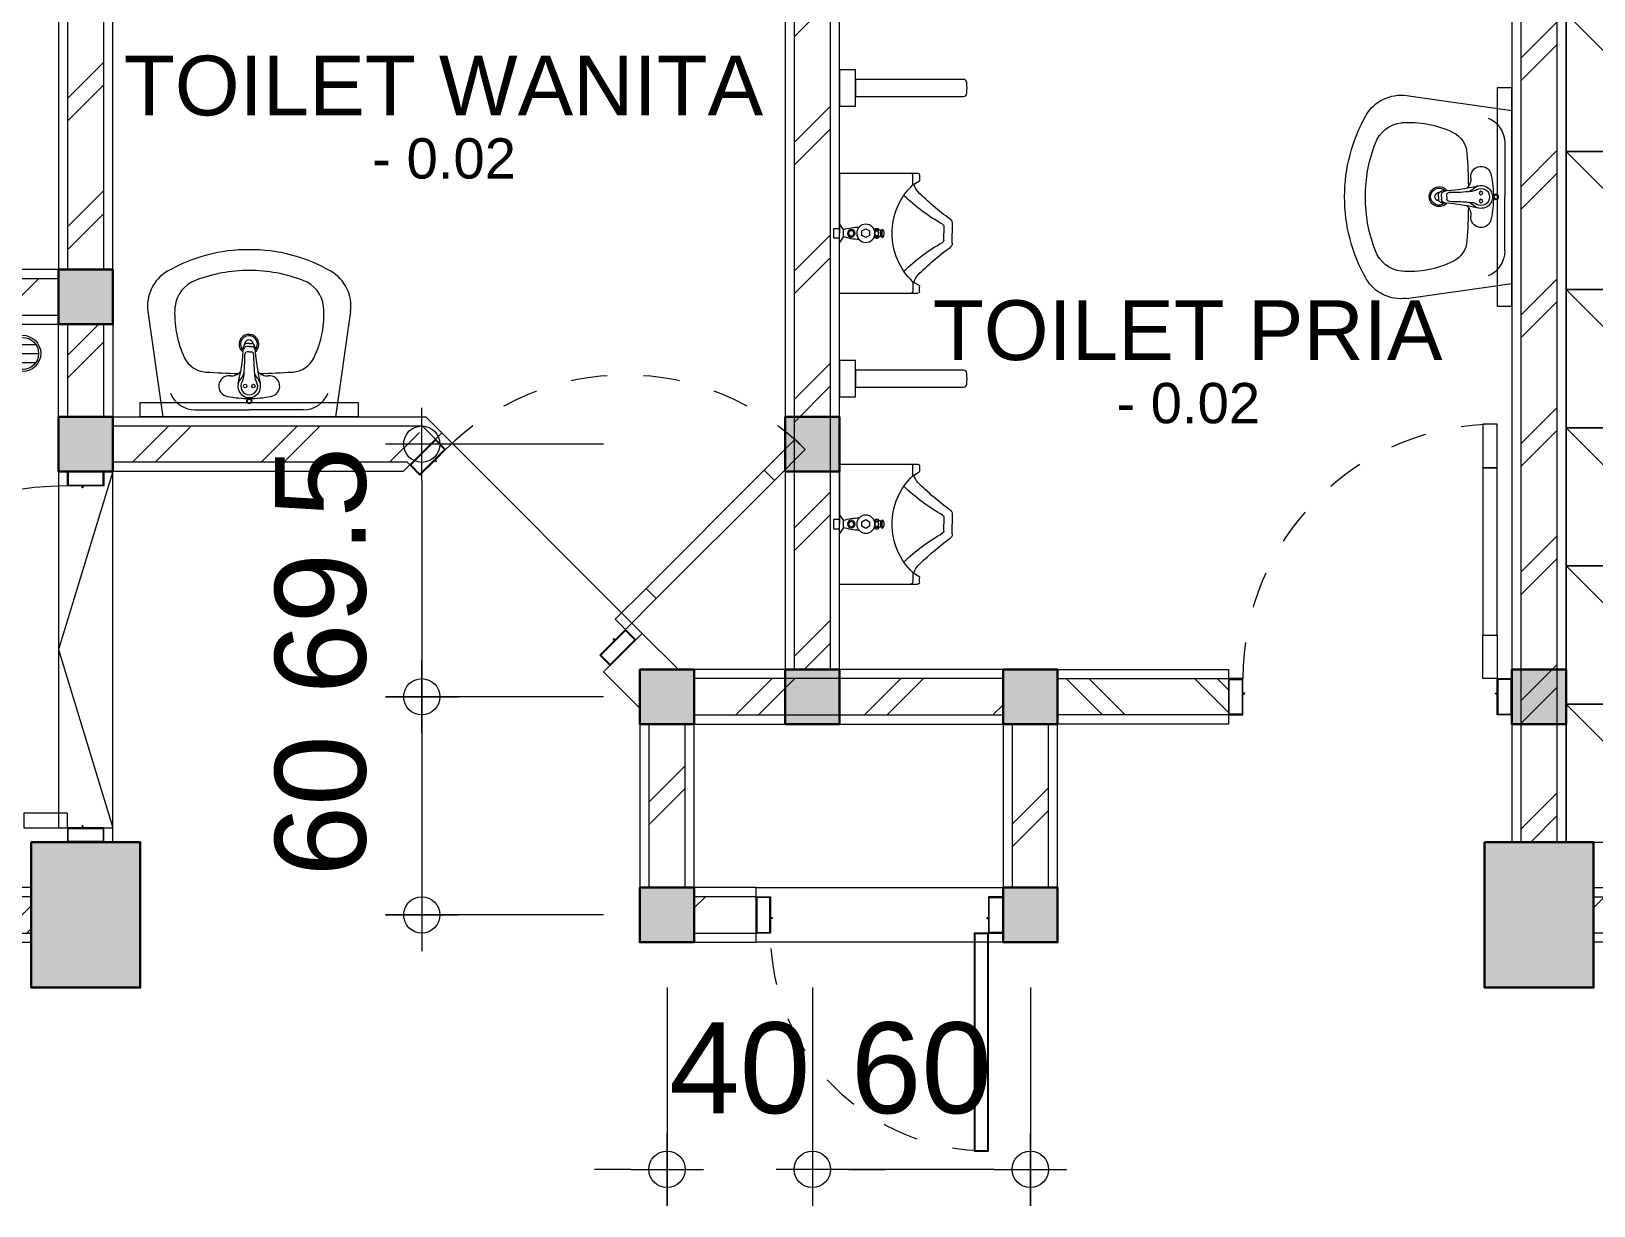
# Model space of a CAD drawing. Header units: millimetres. Extents: x -11 to 1625, y -267 to 180.
# Drawn here: x 1351.789 to 1356.09, y 135.607 to 138.838 of the extents above; entities that cross this region are included whole.
import ezdxf
from ezdxf.enums import TextEntityAlignment as Align

# ---------------------------------------------------------------- set-up
doc = ezdxf.new("R2010")
doc.units = ezdxf.units.MM
doc.linetypes.add('HIDDEN', pattern=[0.375, 0.25, -0.125])
for name, color, linetype, lineweight in [('ars', 11, 'Continuous', 5), ('dinding', 5, 'Continuous', 15), ('FURNITURE', 163, 'Continuous', 5), ('KOLOM', 1, 'Continuous', 30), ('kus', 63, 'Continuous', 15), ('KUSEN', 30, 'Continuous', 15), ('lan', 7, 'Continuous', 15), ('not', 7, 'Continuous', 20), ('SANITAIR', 4, 'Continuous', 5), ('sol kol', 8, 'Continuous', 0), ('u', 6, 'Continuous', 20)]:
    doc.layers.add(name, color=color, linetype=linetype, lineweight=lineweight)
doc.styles.get("Standard").update_dxf_attribs({"font": 'ARIALUNI.TTF'})
doc.dimstyles.new('SK100', dxfattribs={"dimtxt": 0.25, "dimasz": 0.1, "dimexe": 0.1, "dimexo": 0, "dimgap": 0.15, "dimtad": 1, "dimdec": 0, "dimlfac": 100, "dimzin": 12, "dimdsep": 46, "dimtxsty": 'Standard', "dimblk": 'BULAT', "dimcen": 0.1, "dimclrd": 256, "dimclre": 256, "dimclrt": 256, "dimadec": 0, "dimazin": 3, "dimtfac": 1, "dimtdec": 0, "dimtofl": 0, "dimtmove": 0, "dimatfit": 3, "dimldrblk": 'BULAT', "dimfxl": 0, "dimtolj": 1, "dimtzin": 0, "dimlwd": -1, "dimlwe": -1, "dimarcsym": 0})
pattern_1 = [(45, (1349.4393, 126.65682), (-0.1767767, 0.1767767), []), (45, (1349.5018, 126.65682), (-0.1767767, 0.1767767), [])]

# ---------------------------------------------------------------- blocks, each defined once
blk = doc.blocks.new('BULAT')
for p, q in [((0, -1), (0, 1)), ((-1, 0), (1, 0))]:
    blk.add_line(p, q)
blk.add_circle((0, 0), 0.5)
blk = doc.blocks.new('*D1445')
at = {"layer": 'Defpoints', "color": 0, "ltscale": 0.15}
for p in [(1353.9393, 136.2068), (1354.5393, 136.2068), (1353.9393, 135.7068)]:
    blk.add_point(p, dxfattribs=at)
at = {"layer": 'u', "ltscale": 0.15}
for p, q in [((1353.9393, 136.2068), (1353.9393, 135.6068)), ((1354.5393, 136.2068), (1354.5393, 135.6068)), ((1354.4393, 135.7068), (1354.0393, 135.7068))]:
    blk.add_line(p, q, dxfattribs=at)
at = {"layer": 'u', "ltscale": 0.15, "xscale": 0.1, "yscale": 0.1, "zscale": 0.1, "rotation": 180}
blk.add_blockref('BULAT', (1353.9393, 135.7068), dxfattribs=at)
at = {"layer": 'u', "ltscale": 0.15, "xscale": 0.1, "yscale": 0.1, "zscale": 0.1}
blk.add_blockref('BULAT', (1354.5393, 135.7068), dxfattribs=at)
at = {"layer": 'u', "ltscale": 0.15, "insert": (1354.2393, 135.9845), "char_height": 0.25, "attachment_point": 5}
blk.add_mtext('\\A1;60', dxfattribs=at)
blk = doc.blocks.new('*D1446')
at = {"layer": 'Defpoints', "color": 0, "ltscale": 0.15}
for p in [(1353.5393, 136.2068), (1353.9393, 136.2068), (1353.5393, 135.7068)]:
    blk.add_point(p, dxfattribs=at)
at = {"layer": 'u', "ltscale": 0.15}
for p, q in [((1353.5393, 136.2068), (1353.5393, 135.6068)), ((1353.9393, 136.2068), (1353.9393, 135.6068)), ((1353.4393, 135.7068), (1353.3393, 135.7068)), ((1354.0393, 135.7068), (1354.1393, 135.7068))]:
    blk.add_line(p, q, dxfattribs=at)
at = {"layer": 'u', "ltscale": 0.15, "xscale": 0.1, "yscale": 0.1, "zscale": 0.1}
blk.add_blockref('BULAT', (1353.5393, 135.7068), dxfattribs=at)
at = {"layer": 'u', "ltscale": 0.15, "xscale": 0.1, "yscale": 0.1, "zscale": 0.1, "rotation": 180}
blk.add_blockref('BULAT', (1353.9393, 135.7068), dxfattribs=at)
at = {"layer": 'u', "ltscale": 0.15, "insert": (1353.7393, 135.9845), "char_height": 0.25, "attachment_point": 5}
blk.add_mtext('\\A1;40', dxfattribs=at)
blk = doc.blocks.new('KP')
at = {"layer": 'KOLOM'}
blk.add_lwpolyline([(0.075, -0.075), (-0.075, -0.075), (-0.075, 0.075), (0.075, 0.075), (0.075, -0.075)], dxfattribs=at)
blk = doc.blocks.new('washtafel L237 a')
for p, q in [((-0.2789, -0.2895), (-0.2378, 0)), ((-0.2378, 0), (0, 0)), ((0.2378, 0), (0, 0)), ((0.2789, -0.2895), (0.2378, 0)), ((-0.1485, -0.0191), (0, -0.0191)), ((0.1485, -0.0191), (0, -0.0191)), ((0, -0.1934), (-0.0071, -0.1934)), ((0, -0.2017), (-0.0067, -0.2017)), ((0, -0.1788), (-0.0059, -0.1788)), ((0, -0.1788), (0.0059, -0.1788)), ((0, -0.1934), (0.0071, -0.1934)), ((0, -0.2017), (0.0067, -0.2017))]:
    blk.add_line(p, q)
for centre, radius in [((0, -0.0432), 0.00695), ((0, -0.0432), 0.00529), ((-0.0111, -0.0848), 0.00488), ((0.0111, -0.0848), 0.00488)]:
    blk.add_circle(centre, radius)
for centre, radius, start, end in [((-0.1484, -0.0933), 0.0742, 90.0661, 157.5039), ((0.1484, -0.0933), 0.0742, 22.4961, 89.9339), ((-0.0554, -0.0846), 0.0285, 98.132, 275.8135), ((-0.0017, -0.3364), 0.2858, 89.6669, 101.6651), ((-0.0002, -0.0844), 0.0312, 89.6915, 225.3566), ((-0.0002, -0.0842), 0.0231, 89.5833, 212.8124), ((0.0017, -0.3364), 0.2858, 78.3349, 90.3331), ((0.0002, -0.0844), 0.0312, 314.6434, 90.3085), ((0.0002, -0.0842), 0.0231, 327.1876, 90.4167), ((0.0554, -0.0846), 0.0285, 264.1865, 81.868), ((-0.1166, -0.1911), 0.0678, 92.544, 154.459), ((0.0121, -2.1032), 1.9842, 91.1939, 93.8059), ((-0.0493, -0.1465), 0.0337, 40.1188, 95.4553), ((-0.528, -0.216), 0.5128, 2.5647, 13.8912), ((-0.0403, -0.1261), 0.0267, 4.6349, 46.9394), ((-0.0448, -0.113), 0.03, 5.694, 32.8124), ((-0.6232, -0.1707), 0.6112, 359.8012, 5.694), ((0.6232, -0.1707), 0.6112, 174.306, 180.1988), ((0.0403, -0.1261), 0.0267, 133.0606, 175.3651), ((0.0448, -0.113), 0.03, 147.1876, 174.306), ((0.528, -0.216), 0.5128, 166.1088, 177.4353), ((0.0493, -0.1465), 0.0337, 84.5447, 139.8812), ((-0.0121, -2.1032), 1.9842, 86.1941, 88.8061), ((0.1166, -0.1911), 0.0678, 25.541, 87.456), ((0.0679, -0.2815), 0.2732, 154.0541, 184.6243), ((-0.0679, -0.2815), 0.2732, 355.3757, 25.9459), ((0.0008, -0.1999), 0.0272, 129.5111, 54.4666), ((0.0009, -0.2), 0.0234, 136.8784, 48.8129), ((-0.0071, -0.1844), 0.009, 183.4751, 270), ((-0.0067, -0.1927), 0.009, 182.5647, 270), ((-0.0059, -0.1728), 0.006, 179.8012, 270), ((0.001, -0.1997), 0.0119, 184.4951, 2.4242), ((0.0059, -0.1728), 0.006, 270, 0.1988), ((0.0067, -0.1927), 0.009, 270, 357.4353), ((0.0071, -0.1844), 0.009, 270, 356.5249), ((-0.17, -0.3052), 0.11, 171.786, 240.1395), ((0.17, -0.3052), 0.11, 299.8605, 8.214), ((-0.119, -0.2944), 0.0858, 186.0548, 250.1625), ((0.119, -0.2944), 0.0858, 289.8375, 353.9452), ((-0.001, 0.0027), 0.4056, 248.7209, 270.1375), ((0.001, 0.0027), 0.4056, 269.8625, 291.2791), ((-0.0032, -0.0174), 0.4426, 239.9631, 270.4171), ((0.0032, -0.0174), 0.4426, 269.5829, 300.0369)]:
    blk.add_arc(centre, radius, start, end)
blk = doc.blocks.new('URINOIR ATAS')
for p, q in [((-0.027, 0.31), (0, 0.31)), ((0.027, 0.31), (0, 0.31)), ((-0.0198, 0.2864), (0, 0.2864)), ((0.0198, 0.2864), (0, 0.2864)), ((-0.165, 0), (-0.165, 0.2151)), ((-0.16, 0.2201), (-0.1473, 0.2201)), ((-0.1332, 0.2011), (-0.143, 0.2176)), ((0.1332, 0.2011), (0.143, 0.2176)), ((0.16, 0.2201), (0.1473, 0.2201)), ((0.165, 0), (0.165, 0.2151)), ((-0.1332, 0.2011), (-0.16, 0.2011)), ((0.1332, 0.2011), (0.16, 0.2011)), ((-0.0122, 0.1168), (0.0115, 0.1168)), ((-0.0113, 0.0974), (0.011, 0.0974)), ((-0.0112, 0.1072), (0.0111, 0.1072)), ((-0.0087, 0.112), (-0.0087, 0.1072)), ((-0.0075, 0.1132), (0.0078, 0.1132)), ((-0.0028, 0.1168), (-0.0028, 0.1132)), ((0.0026, 0.1168), (0.0026, 0.1132)), ((0.009, 0.112), (0.009, 0.1072)), ((-0.165, 0), (0, 0)), ((-0.009, 0.0103), (-0.0257, 0)), ((-0.0127, -0.0167), (-0.0127, 0)), ((-0.009, 0.0103), (0.0108, 0.0103)), ((0.165, 0), (0, 0)), ((0.0108, 0.0103), (0.0265, 0)), ((0.0127, 0), (0.0127, -0.0167)), ((0.0127, -0.0167), (-0.0127, -0.0167))]:
    blk.add_line(p, q)
for points in [[(-0.0111, 0.1072, 0.164804), (-0.0121, 0.1069, 0.105758), (-0.013, 0.1058, 0.068984), (-0.0136, 0.1043, 0.055178), (-0.0139, 0.1024, 0.055178), (-0.0137, 0.1004, 0.068984), (-0.0131, 0.0989, 0.105758), (-0.0122, 0.0977, 0.164804), (-0.0113, 0.0974, 0.164804), (-0.0103, 0.0977, 0.105758), (-0.0093, 0.0988, 0.068984), (-0.0088, 0.1003, 0.055178), (-0.0085, 0.1023, 0.055178), (-0.0087, 0.1043, 0.068984), (-0.0093, 0.1058, 0.105758), (-0.0102, 0.1069, 0.164804)], [(0, 0.0974, 0.070821), (0.0028, 0.0978, 0.082428), (0.005, 0.0988, 0.106823), (0.0065, 0.1005, 0.13413), (0.007, 0.1023, 0.13413), (0.0065, 0.1041, 0.106823), (0.005, 0.1058, 0.082428), (0.0028, 0.1069, 0.070821), (0, 0.1072, 0.070821), (-0.0028, 0.1069, 0.082428), (-0.005, 0.1058, 0.106823), (-0.0065, 0.1041, 0.13413), (-0.007, 0.1023, 0.13413), (-0.0065, 0.1005, 0.106823), (-0.005, 0.0988, 0.082428), (-0.0028, 0.0978, 0.070821)], [(0.0111, 0.1072, 0.164804), (0.0102, 0.1069, 0.105758), (0.0092, 0.1058, 0.068984), (0.0086, 0.1043, 0.055178), (0.0084, 0.1024, 0.055178), (0.0086, 0.1004, 0.068984), (0.0091, 0.0989, 0.105758), (0.0101, 0.0977, 0.164804), (0.011, 0.0974, 0.164804), (0.0119, 0.0977, 0.105758), (0.0129, 0.0988, 0.068984), (0.0135, 0.1003, 0.055178), (0.0137, 0.1023, 0.055178), (0.0135, 0.1043, 0.068984), (0.013, 0.1058, 0.105758), (0.012, 0.1069, 0.164804)]]:
    blk.add_lwpolyline(points, format="xyb", close=True)
blk.add_lwpolyline([(0.0065, 0.0614), (0.0126, 0.0719), (0.0065, 0.0824), (-0.0056, 0.0824), (-0.0117, 0.0719), (-0.0056, 0.0614)], close=True)
for centre, radius in [((0, 0.072), 0.025), ((0.0002, 0.032), 0.0106), ((0, 0.0319), 0.00723)]:
    blk.add_circle(centre, radius)
for centre, radius, start, end in [((-0.6138, 0.7181), 0.7085, 314.7654, 324.2179), ((-0.027, 0.2952), 0.0148, 90, 144.2179), ((0.027, 0.2952), 0.0148, 35.7821, 90), ((0.6138, 0.7181), 0.7085, 215.7821, 225.2346), ((-0.4765, 0.5364), 0.5177, 315.9836, 330.7336), ((-0.0198, 0.2805), 0.00593, 90, 150.7336), ((0.0198, 0.2805), 0.00593, 29.2664, 90), ((0.4765, 0.5364), 0.5177, 209.2664, 224.0164), ((-0.16, 0.2151), 0.005, 90, 180), ((-0.1473, 0.2151), 0.005, 30.5859, 90), ((-0.1513, 0.2563), 0.055, 287.3602, 311.4179), ((0.1513, 0.2563), 0.055, 228.5821, 252.6398), ((0.1473, 0.2151), 0.005, 90, 149.4141), ((0.16, 0.2151), 0.005, 0, 90), ((-0.16, 0.1961), 0.005, 90, 180), ((0.0012, 0.3316), 0.1873, 224.1477, 269.6422), ((-0.0012, 0.3316), 0.1873, 270.3578, 315.8523), ((0.16, 0.1961), 0.005, 0, 90), ((-0.0004, 0.1057), 0.0162, 43.0169, 136.9831), ((-0.0075, 0.112), 0.00119, 90, 180), ((0.0078, 0.112), 0.00119, 0, 90), ((0.1202, 0.0571), 0.1375, 181.3482, 199.9236), ((-0.1902, 0.0624), 0.2077, 345.4703, 357.6692)]:
    blk.add_arc(centre, radius, start, end)
blk = doc.blocks.new('P 70')
at = {"linetype": 'HIDDEN', "ltscale": 0.3}
blk.add_lwpolyline([(-0.74, 0.1, -0.414214), (-0.04, 0.8, -1.303225)], format="xyb", dxfattribs=at)
for points in [[(-0.04, 0.8), (-0.08, 0.8), (-0.08, 0.68), (-0.04, 0.68)], [(-0.04, 0.68), (-0.08, 0.68), (-0.08, 0.22), (-0.04, 0.22)], [(-0.04, 0.1), (-0.08, 0.1), (-0.08, 0.22), (-0.04, 0.22)], [(-0.7351, 0.06), (-0.74, 0.06), (-0.74, 0.0615), (-0.74, 0.1), (-0.78, 0.1), (-0.78, 0), (-0.74, 0), (-0.74, 0.0565), (-0.7351, 0.0583)], [(-0.742, 0.002), (-0.778, 0.002), (-0.778, 0.098), (-0.742, 0.098)], [(-0.0449, 0.06), (-0.04, 0.06), (-0.04, 0.0615), (-0.04, 0.1), (0, 0.1), (0, 0), (-0.04, 0), (-0.04, 0.0565), (-0.0449, 0.0583)], [(-0.038, 0.002), (-0.002, 0.002), (-0.002, 0.098), (-0.038, 0.098)]]:
    blk.add_lwpolyline(points, close=True)
blk = doc.blocks.new('*X6')
at = {"color": 0}
for p, q in [((18.491, 19.1926), (18.5795, 19.1926)), ((18.4987, 19.2176), (18.5717, 19.2176)), ((18.4987, 19.1676), (18.5717, 19.1676))]:
    blk.add_line(p, q, dxfattribs=at)
blk = doc.blocks.new('SFLOOR')
for radius in [0.05, 0.0442]:
    blk.add_circle((0, 0), radius)
blk.add_blockref('*X6', (-18.5352, -19.1926))
blk = doc.blocks.new('K1')
at = {"layer": 'KOLOM'}
blk.add_lwpolyline([(0.2, 0.15), (-0.2, 0.15), (-0.2, -0.15), (0.2, -0.15), (0.2, 0.15)], dxfattribs=at)
blk = doc.blocks.new('*D1347')
at = {"layer": 'Defpoints', "color": 0, "ltscale": 0.15}
for p in [(1353.3643, 137.0068), (1352.8643, 136.4068), (1353.3643, 136.4068)]:
    blk.add_point(p, dxfattribs=at)
at = {"layer": 'u', "ltscale": 0.15}
for p, q in [((1353.3643, 137.0068), (1352.7643, 137.0068)), ((1352.8643, 136.9068), (1352.8643, 136.5068)), ((1353.3643, 136.4068), (1352.7643, 136.4068))]:
    blk.add_line(p, q, dxfattribs=at)
at = {"layer": 'u', "ltscale": 0.15, "xscale": 0.1, "yscale": 0.1, "zscale": 0.1}
for p, rotation in [((1352.8643, 137.0068), 90), ((1352.8643, 136.4068), 270)]:
    blk.add_blockref('BULAT', p, dxfattribs=dict(at, rotation=rotation))
at = {"layer": 'u', "ltscale": 0.15, "insert": (1352.5866, 136.7068), "char_height": 0.25, "attachment_point": 5, "rotation": 90}
blk.add_mtext('\\A1;60', dxfattribs=at)
blk = doc.blocks.new('*D1348')
at = {"layer": 'Defpoints', "color": 0, "ltscale": 0.15}
for p in [(1353.3643, 137.7018), (1352.8643, 137.0068), (1353.3643, 137.0068)]:
    blk.add_point(p, dxfattribs=at)
at = {"layer": 'u', "ltscale": 0.15}
for p, q in [((1353.3643, 137.7018), (1352.7643, 137.7018)), ((1352.8643, 137.6018), (1352.8643, 137.1068)), ((1353.3643, 137.0068), (1352.7643, 137.0068))]:
    blk.add_line(p, q, dxfattribs=at)
at = {"layer": 'u', "ltscale": 0.15, "xscale": 0.1, "yscale": 0.1, "zscale": 0.1}
for p, rotation in [((1352.8643, 137.7018), 90), ((1352.8643, 137.0068), 270)]:
    blk.add_blockref('BULAT', p, dxfattribs=dict(at, rotation=rotation))
at = {"layer": 'u', "ltscale": 0.15, "insert": (1352.5866, 137.3543), "char_height": 0.25, "attachment_point": 5, "rotation": 90}
blk.add_mtext('\\A1;69.5', dxfattribs=at)
blk = doc.blocks.new('PPSU LOK')
for points in [[(-1.045, 3.545), (-1.425, 3.545), (-1.425, 3.925), (-1.045, 3.925), (-1.045, 3.545), (-1.425, 3.545), (-1.045, 3.925)], [(1.425, 3.545), (1.045, 3.545), (1.045, 3.925), (1.425, 3.925), (1.425, 3.545), (1.045, 3.545), (1.425, 3.925)], [(-1.045, 3.165), (-1.425, 3.165), (-1.425, 3.545), (-1.045, 3.545), (-1.045, 3.165), (-1.425, 3.165), (-1.045, 3.545)], [(-0.38, 3.165), (0, 3.165), (0, 3.545), (-0.38, 3.545), (-0.38, 3.165), (0, 3.165), (-0.38, 3.545)], [(0.38, 3.165), (0, 3.165), (0, 3.545), (0.38, 3.545), (0.38, 3.165), (0, 3.165), (0.38, 3.545)], [(1.425, 3.165), (1.045, 3.165), (1.045, 3.545), (1.425, 3.545), (1.425, 3.165), (1.045, 3.165), (1.425, 3.545)], [(-1.425, 2.785), (-1.045, 2.785), (-1.045, 3.165), (-1.425, 3.165), (-1.425, 2.785), (-1.045, 2.785), (-1.425, 3.165)], [(-0.38, 2.785), (0, 2.785), (0, 3.165), (-0.38, 3.165), (-0.38, 2.785), (0, 2.785), (-0.38, 3.165)], [(0.38, 2.785), (0, 2.785), (0, 3.165), (0.38, 3.165), (0.38, 2.785), (0, 2.785), (0.38, 3.165)], [(1.425, 2.785), (1.045, 2.785), (1.045, 3.165), (1.425, 3.165), (1.425, 2.785), (1.045, 2.785), (1.425, 3.165)], [(-1.425, 2.405), (-1.045, 2.405), (-1.045, 2.785), (-1.425, 2.785), (-1.425, 2.405), (-1.045, 2.405), (-1.425, 2.785)], [(-0.38, 2.405), (0, 2.405), (0, 2.785), (-0.38, 2.785), (-0.38, 2.405), (0, 2.405), (-0.38, 2.785)], [(0.38, 2.405), (0, 2.405), (0, 2.785), (0.38, 2.785), (0.38, 2.405), (0, 2.405), (0.38, 2.785)], [(1.425, 2.405), (1.045, 2.405), (1.045, 2.785), (1.425, 2.785), (1.425, 2.405), (1.045, 2.405), (1.425, 2.785)], [(-1.425, 2.025), (-1.045, 2.025), (-1.045, 2.405), (-1.425, 2.405), (-1.425, 2.025), (-1.045, 2.025), (-1.425, 2.405)], [(-0.38, 2.025), (0, 2.025), (0, 2.405), (-0.38, 2.405), (-0.38, 2.025), (0, 2.025), (-0.38, 2.405)], [(0.38, 2.025), (0, 2.025), (0, 2.405), (0.38, 2.405), (0.38, 2.025), (0, 2.025), (0.38, 2.405)], [(1.425, 2.025), (1.045, 2.025), (1.045, 2.405), (1.425, 2.405), (1.425, 2.025), (1.045, 2.025), (1.425, 2.405)], [(-1.425, 1.645), (-1.045, 1.645), (-1.045, 2.025), (-1.425, 2.025), (-1.425, 1.645), (-1.045, 1.645), (-1.425, 2.025)], [(-0.38, 1.645), (0, 1.645), (0, 2.025), (-0.38, 2.025), (-0.38, 1.645), (0, 1.645), (-0.38, 2.025)], [(0.38, 1.645), (0, 1.645), (0, 2.025), (0.38, 2.025), (0.38, 1.645), (0, 1.645), (0.38, 2.025)], [(1.425, 1.645), (1.045, 1.645), (1.045, 2.025), (1.425, 2.025), (1.425, 1.645), (1.045, 1.645), (1.425, 2.025)], [(-1.425, 1.265), (-1.045, 1.265), (-1.045, 1.645), (-1.425, 1.645), (-1.425, 1.265), (-1.045, 1.265), (-1.425, 1.645)], [(-0.38, 1.265), (0, 1.265), (0, 1.645), (-0.38, 1.645), (-0.38, 1.265), (0, 1.265), (-0.38, 1.645)], [(0.38, 1.265), (0, 1.265), (0, 1.645), (0.38, 1.645), (0.38, 1.265), (0, 1.265), (0.38, 1.645)], [(1.425, 1.265), (1.045, 1.265), (1.045, 1.645), (1.425, 1.645), (1.425, 1.265), (1.045, 1.265), (1.425, 1.645)], [(-1.425, 0.885), (-1.045, 0.885), (-1.045, 1.265), (-1.425, 1.265), (-1.425, 0.885), (-1.045, 0.885), (-1.425, 1.265)], [(-0.38, 0.885), (0, 0.885), (0, 1.265), (-0.38, 1.265), (-0.38, 0.885), (0, 0.885), (-0.38, 1.265)], [(0.38, 0.885), (0, 0.885), (0, 1.265), (0.38, 1.265), (0.38, 0.885), (0, 0.885), (0.38, 1.265)], [(1.425, 0.885), (1.045, 0.885), (1.045, 1.265), (1.425, 1.265), (1.425, 0.885), (1.045, 0.885), (1.425, 1.265)], [(-1.425, 0.505), (-1.045, 0.505), (-1.045, 0.885), (-1.425, 0.885), (-1.425, 0.505), (-1.045, 0.505), (-1.425, 0.885)], [(1.425, 0.505), (1.045, 0.505), (1.045, 0.885), (1.425, 0.885), (1.425, 0.505), (1.045, 0.505), (1.425, 0.885)], [(-1.425, 0.125), (-1.045, 0.125), (-1.045, 0.505), (-1.425, 0.505), (-1.425, 0.125), (-1.045, 0.125), (-1.425, 0.505)], [(1.425, 0.125), (1.045, 0.125), (1.045, 0.505), (1.425, 0.505), (1.425, 0.125), (1.045, 0.125), (1.425, 0.505)], [(-0.76, 0), (-0.76, 0.38), (-0.38, 0.38), (-0.38, 0), (-0.76, 0), (-0.76, 0.38), (-0.38, 0)], [(-0.38, 0), (-0.38, 0.38), (0, 0.38), (0, 0), (-0.38, 0), (-0.38, 0.38), (0, 0)], [(0, 0), (0, 0.38), (0.38, 0.38), (0.38, 0), (0, 0), (0, 0.38), (0.38, 0)], [(0.38, 0), (0.38, 0.38), (0.76, 0.38), (0.76, 0), (0.38, 0), (0.38, 0.38), (0.76, 0)]]:
    blk.add_lwpolyline(points)
blk = doc.blocks.new('NOTASI RUANG')
at = {"layer": 'not'}
for height, p in [(0.2598, (-0.0112, 0.2998)), (0.1752, (-0.0087, -0.0173))]:
    blk.add_attdef('RUANG', text='', height=height, dxfattribs=at).set_placement(p, align=Align.MIDDLE_CENTER)
blk = doc.blocks.new('P 60')
at = {"linetype": 'HIDDEN', "ltscale": 0.3}
blk.add_lwpolyline([(-0.64, 0.1, -0.414214), (-0.04, 0.7, -1.303225)], format="xyb", dxfattribs=at)
for points in [[(-0.04, 0.7), (-0.04, 0.1), (-0.08, 0.1), (-0.08, 0.7)], [(-0.042, 0.698), (-0.042, 0.102), (-0.078, 0.102), (-0.078, 0.698)], [(-0.6351, 0.06), (-0.64, 0.06), (-0.64, 0.0615), (-0.64, 0.1), (-0.68, 0.1), (-0.68, 0), (-0.64, 0), (-0.64, 0.0565), (-0.6351, 0.0583)], [(-0.642, 0.002), (-0.678, 0.002), (-0.678, 0.098), (-0.642, 0.098)], [(-0.0449, 0.06), (-0.04, 0.06), (-0.04, 0.0615), (-0.04, 0.1), (0, 0.1), (0, 0), (-0.04, 0), (-0.04, 0.0565), (-0.0449, 0.0583)], [(-0.038, 0.002), (-0.002, 0.002), (-0.002, 0.098), (-0.038, 0.098)]]:
    blk.add_lwpolyline(points, close=True)

msp = doc.modelspace()

# ---------------------------------------------------------------- hatches: boundary and pattern name
at = {"layer": 'ars'}
h = msp.add_hatch(dxfattribs=at)
h.set_pattern_fill('TEMBOK', color=256, scale=0.25)
h.set_pattern_definition(pattern_1)
h.paths.add_polyline_path([(1353.8893084, 140.8318196), (1353.8893084, 137.0818196), (1353.9893084, 137.0818196), (1353.9893084, 140.8318196)])
h = msp.add_hatch(dxfattribs=at)
h.set_pattern_fill('TEMBOK', color=256, scale=0.25)
h.set_pattern_definition(pattern_1)
h.paths.add_polyline_path([(1351.9893084, 138.1818196), (1351.9893084, 140.7068196), (1351.8893084, 140.7068196), (1351.8893084, 138.1818196)])
h = msp.add_hatch(dxfattribs=at)
h.set_pattern_fill('TEMBOK', color=256, scale=0.25)
h.set_pattern_definition(pattern_1)
h.paths.add_polyline_path([(1355.9893084, 136.6068196), (1355.9893084, 140.7068196), (1355.8893084, 140.7068196), (1355.8893084, 136.6068196)])
h = msp.add_hatch(dxfattribs=at)
h.set_pattern_fill('TEMBOK', color=256, scale=0.25)
h.set_pattern_definition(pattern_1)
h.paths.add_polyline_path([(1351.8643084, 138.1568196), (1349.9143084, 138.1568196), (1349.9143084, 138.0568196), (1351.8643084, 138.0568196)])
h = msp.add_hatch(dxfattribs=at)
h.set_pattern_fill('TEMBOK', color=256, scale=0.25)
h.set_pattern_definition(pattern_1)
h.paths.add_polyline_path([(1351.8893084, 138.0318196), (1351.8893084, 137.7768196), (1351.9893084, 137.7768196), (1351.9893084, 138.0318196)])
h = msp.add_hatch(dxfattribs=at)
h.set_pattern_fill('TEMBOK', color=256, scale=0.25)
h.set_pattern_definition([(45, (1349.4393, 127.95182), (-0.1767767, 0.1767767), []), (45, (1349.5018, 127.95182), (-0.1767767, 0.1767767), [])])
h.paths.add_polyline_path([(1352.0143084, 137.7518196), (1352.8650191, 137.7518196), (1352.8235977, 137.6518196), (1352.0143084, 137.6518196)])
h = msp.add_hatch(dxfattribs=at)
h.set_pattern_fill('TEMBOK', color=256, scale=0.25)
h.set_pattern_definition(pattern_1)
h.paths.add_polyline_path([(1354.4643084, 137.0568196), (1353.6143084, 137.0568196), (1353.6143084, 136.9568196), (1354.4643084, 136.9568196)])
h = msp.add_hatch(dxfattribs=at)
h.set_pattern_fill('TEMBOK', color=256, scale=0.25)
h.set_pattern_definition([(135, (1360.9643, 127.25682), (0.1767767, 0.1767767), []), (135, (1360.9018, 127.25682), (0.1767767, 0.1767767), [])])
h.paths.add_polyline_path([(1354.6143084, 137.0568196), (1355.0843084, 137.0568196), (1355.0843084, 136.9568196), (1354.6143084, 136.9568196)])
h = msp.add_hatch(dxfattribs=at)
h.set_pattern_fill('TEMBOK', color=256, scale=0.25)
h.set_pattern_definition(pattern_1)
h.paths.add_polyline_path([(1353.4893084, 136.9318196), (1353.4893084, 136.4818196), (1353.5893084, 136.4818196), (1353.5893084, 136.9318196)])
h = msp.add_hatch(dxfattribs=at)
h.set_pattern_fill('TEMBOK', color=256, scale=0.25)
h.set_pattern_definition(pattern_1)
h.paths.add_polyline_path([(1354.4893084, 136.9318196), (1354.4893084, 136.4818196), (1354.5893084, 136.4818196), (1354.5893084, 136.9318196)])
h = msp.add_hatch(dxfattribs=at)
h.set_pattern_fill('TEMBOK', color=256, scale=0.25)
h.set_pattern_definition(pattern_1)
h.paths.add_polyline_path([(1351.7893084, 136.4568196), (1350.0143084, 136.4568196), (1350.0143084, 136.3568196), (1351.7893084, 136.3568196)])
h = msp.add_hatch(dxfattribs=at)
h.set_pattern_fill('TEMBOK', color=256, scale=0.25)
h.set_pattern_definition(pattern_1)
h.paths.add_polyline_path([(1353.7843084, 136.4568196), (1353.6143084, 136.4568196), (1353.6143084, 136.3568196), (1353.7843084, 136.3568196)])
h = msp.add_hatch(dxfattribs=at)
h.set_pattern_fill('TEMBOK', color=256, scale=0.25)
h.set_pattern_definition(pattern_1)
h.paths.add_polyline_path([(1358.7893084, 136.3568196), (1356.0893084, 136.3568196), (1356.0893084, 136.4568196), (1358.7893084, 136.4568196)])
at = {"layer": 'sol kol'}
for points in [[(1352.0143084, 138.1818196), (1351.8643084, 138.1818196), (1351.8643084, 138.0318196), (1352.0143084, 138.0318196)], [(1352.0143084, 137.7768196), (1351.8643084, 137.7768196), (1351.8643084, 137.6268196), (1352.0143084, 137.6268196)], [(1353.8643084, 137.7768196), (1354.0143084, 137.7768196), (1354.0143084, 137.6268196), (1353.8643084, 137.6268196)], [(1353.4643084, 137.0818196), (1353.6143084, 137.0818196), (1353.6143084, 136.9318196), (1353.4643084, 136.9318196)], [(1353.8643084, 137.0818196), (1354.0143084, 137.0818196), (1354.0143084, 136.9318196), (1353.8643084, 136.9318196)], [(1354.4643084, 137.0818196), (1354.6143084, 137.0818196), (1354.6143084, 136.9318196), (1354.4643084, 136.9318196)], [(1355.8643084, 137.0818196), (1356.0143084, 137.0818196), (1356.0143084, 136.9318196), (1355.8643084, 136.9318196)], [(1351.7893084, 136.6068196), (1351.7893084, 136.2068196), (1352.0893084, 136.2068196), (1352.0893084, 136.6068196)], [(1355.7893084, 136.6068196), (1355.7893084, 136.2068196), (1356.0893084, 136.2068196), (1356.0893084, 136.6068196)], [(1353.4643084, 136.4818196), (1353.6143084, 136.4818196), (1353.6143084, 136.3318196), (1353.4643084, 136.3318196)], [(1354.4643084, 136.4818196), (1354.6143084, 136.4818196), (1354.6143084, 136.3318196), (1354.4643084, 136.3318196)]]:
    msp.add_hatch(color=256, dxfattribs=at).paths.add_polyline_path(points)

# ---------------------------------------------------------------- linework, layer by layer
at = {"layer": 'ars'}
for p, q in [((1352.0143084, 137.7518196), (1352.8650191, 137.7518196)), ((1352.0143084, 137.6518196), (1352.0143084, 137.7518196)), ((1352.9016307, 137.7152079), (1352.8650191, 137.7518196)), ((1352.8235977, 137.6518196), (1352.0143084, 137.6518196)), ((1352.8309201, 137.6444973), (1352.8235977, 137.6518196))]:
    msp.add_line(p, q, dxfattribs=at)
for points in [[(1353.8893084, 140.8318196), (1353.8893084, 137.0818196), (1353.9893084, 137.0818196), (1353.9893084, 140.8318196)], [(1351.9893084, 138.1818196), (1351.9893084, 140.7068196), (1351.8893084, 140.7068196), (1351.8893084, 138.1818196)], [(1355.9893084, 136.6068196), (1355.9893084, 140.7068196), (1355.8893084, 140.7068196), (1355.8893084, 136.6068196)], [(1354.0577466, 138.6318196), (1354.0577466, 138.7318196), (1354.0143084, 138.7318196), (1354.0143084, 138.6318196)], [(1351.8643084, 138.1568196), (1349.9143084, 138.1568196), (1349.9143084, 138.0568196), (1351.8643084, 138.0568196)], [(1351.8893084, 138.0318196), (1351.8893084, 137.7768196), (1351.9893084, 137.7768196), (1351.9893084, 138.0318196)], [(1354.0577466, 137.8318196), (1354.0577466, 137.9318196), (1354.0143084, 137.9318196), (1354.0143084, 137.8318196)], [(1354.4643084, 137.0568196), (1353.6143084, 137.0568196), (1353.6143084, 136.9568196), (1354.4643084, 136.9568196)], [(1354.6143084, 137.0568196), (1355.0843084, 137.0568196), (1355.0843084, 136.9568196), (1354.6143084, 136.9568196)], [(1353.4893084, 136.9318196), (1353.4893084, 136.4818196), (1353.5893084, 136.4818196), (1353.5893084, 136.9318196)], [(1354.4893084, 136.9318196), (1354.4893084, 136.4818196), (1354.5893084, 136.4818196), (1354.5893084, 136.9318196)], [(1351.7893084, 136.4568196), (1350.0143084, 136.4568196), (1350.0143084, 136.3568196), (1351.7893084, 136.3568196)], [(1353.7843084, 136.4568196), (1353.6143084, 136.4568196), (1353.6143084, 136.3568196), (1353.7843084, 136.3568196)], [(1358.7893084, 136.3568196), (1356.0893084, 136.3568196), (1356.0893084, 136.4568196), (1358.7893084, 136.4568196)]]:
    msp.add_lwpolyline(points, close=True, dxfattribs=at)
at = {"layer": 'dinding'}
for p, q in [((1352.0143084, 137.7768196), (1352.8753744, 137.7768196)), ((1352.0143084, 137.6268196), (1352.0143084, 137.7768196)), ((1352.9193084, 137.7328856), (1352.8753744, 137.7768196)), ((1352.8132424, 137.6268196), (1352.9193084, 137.7328856)), ((1352.8132424, 137.6268196), (1352.0143084, 137.6268196)), ((1353.4708517, 137.1813423), (1353.3647857, 137.0752763)), ((1353.5703744, 137.0818196), (1353.4708517, 137.1813423)), ((1353.4643084, 136.9757536), (1353.3647857, 137.0752763))]:
    msp.add_line(p, q, dxfattribs=at)
for points in [[(1353.8643084, 140.8318196), (1353.8643084, 137.0818196), (1354.0143084, 137.0818196), (1354.0143084, 140.8318196)], [(1352.0143084, 138.1818196), (1352.0143084, 140.7068196), (1351.8643084, 140.7068196), (1351.8643084, 138.1818196)], [(1356.0143084, 136.6068196), (1356.0143084, 140.7068196), (1355.8643084, 140.7068196), (1355.8643084, 136.6068196)], [(1351.8643084, 138.1818196), (1349.9143084, 138.1818196), (1349.9143084, 138.0318196), (1351.8643084, 138.0318196)], [(1352.0143084, 137.7768196), (1351.8643084, 137.7768196), (1351.8643084, 138.0318196), (1352.0143084, 138.0318196)], [(1354.4643084, 137.0818196), (1353.6143084, 137.0818196), (1353.6143084, 136.9318196), (1354.4643084, 136.9318196)], [(1354.6143084, 137.0818196), (1355.0843084, 137.0818196), (1355.0843084, 136.9318196), (1354.6143084, 136.9318196)], [(1353.4643084, 136.9318196), (1353.4643084, 136.4818196), (1353.6143084, 136.4818196), (1353.6143084, 136.9318196)], [(1354.4643084, 136.9318196), (1354.4643084, 136.4818196), (1354.6143084, 136.4818196), (1354.6143084, 136.9318196)], [(1351.7893084, 136.4818196), (1350.0143084, 136.4818196), (1350.0143084, 136.3318196), (1351.7893084, 136.3318196)], [(1353.7843084, 136.4818196), (1353.6143084, 136.4818196), (1353.6143084, 136.3318196), (1353.7843084, 136.3318196)], [(1358.7893084, 136.3318196), (1356.0893084, 136.3318196), (1356.0893084, 136.4818196), (1358.7893084, 136.4818196)]]:
    msp.add_lwpolyline(points, close=True, dxfattribs=at)
at = {"layer": 'kus'}
for p, q in [((1353.7843084, 136.4818196), (1354.4643084, 136.4818196)), ((1354.4643084, 136.3318196), (1353.7843084, 136.3318196))]:
    msp.add_line(p, q, dxfattribs=at)
msp.add_lwpolyline([(1351.8893084, 137.5868196, 0.414213562), (1350.9893084, 136.6868196, 1.303225373)], format="xyb", dxfattribs=at)
for points in [[(1351.8893084, 136.6468196), (1351.8893084, 136.6868196), (1351.7693084, 136.6868196), (1351.7693084, 136.6468196)], [(1351.9293084, 136.6517079), (1351.9293084, 136.6468196), (1351.9278561, 136.6468196), (1351.8893084, 136.6468196), (1351.8893084, 136.6068196), (1351.9893084, 136.6068196), (1351.9893084, 136.6468196), (1351.9328145, 136.6468196), (1351.9310557, 136.6517079)], [(1351.9873084, 136.6448196), (1351.9873084, 136.6088196), (1351.8913084, 136.6088196), (1351.8913084, 136.6448196)]]:
    msp.add_lwpolyline(points, close=True, dxfattribs=at)
at = {"layer": 'KUSEN'}
for points in [[(1351.9293084, 137.5819313), (1351.9293084, 137.5868196), (1351.9278561, 137.5868196), (1351.8893084, 137.5868196), (1351.8893084, 137.6268196), (1351.9893084, 137.6268196), (1351.9893084, 137.5868196), (1351.9328145, 137.5868196), (1351.9310557, 137.5819313)], [(1351.9873084, 137.5888196), (1351.9873084, 137.6248196), (1351.8913084, 137.6248196), (1351.8913084, 137.5888196)]]:
    msp.add_lwpolyline(points, close=True, dxfattribs=at)
at = {"layer": 'lan'}
for p, q in [((1353.4708517, 137.1813423), (1352.9193084, 137.7328856)), ((1351.8643084, 137.6268196), (1351.8643084, 136.6468196)), ((1352.0143084, 137.6268196), (1351.8643084, 137.1368196)), ((1352.0143084, 136.6068196), (1352.0143084, 137.6268196)), ((1351.8643084, 137.1368196), (1352.0143084, 136.6468196)), ((1351.8643084, 136.6468196), (1352.0143084, 136.6468196))]:
    msp.add_line(p, q, dxfattribs=at)
at = {"layer": 'SANITAIR'}
for points in [[(1354.3643084, 138.6963678, 0.387976864), (1354.3549186, 138.7052344), (1354.0577466, 138.7052344), (1354.0577466, 138.6584048), (1354.3549186, 138.6584048, 0.387976864), (1354.3643084, 138.6672714, 0.036941769)], [(1354.3643084, 137.8963678, 0.387976864), (1354.3549186, 137.9052344), (1354.0577466, 137.9052344), (1354.0577466, 137.8584048), (1354.3549186, 137.8584048, 0.387976864), (1354.3643084, 137.8672714, 0.036941769)]]:
    msp.add_lwpolyline(points, format="xyb", close=True, dxfattribs=at)
for points in [[(1355.8643084, 138.6818196), (1355.8243084, 138.6818196), (1355.8243084, 138.0818196), (1355.8643084, 138.0818196)], [(1352.0893084, 137.7768196), (1352.0893084, 137.8168196), (1352.6893084, 137.8168196), (1352.6893084, 137.7768196)]]:
    msp.add_lwpolyline(points, close=True, dxfattribs=at)

# ---------------------------------------------------------------- block references
ref = msp.add_blockref('NOTASI RUANG', (1352.9310988, 138.4988322), dxfattribs=dict(xscale=0.6323962268195373, yscale=0.6323962268195373, zscale=0.6323962268195373))
ref.add_attrib('RUANG', '- 0.02', dxfattribs={"layer": 'not', "height": 0.11078627}).set_placement((1352.9256167, 138.4879172), align=Align.MIDDLE_CENTER)
ref.add_attrib('RUANG', 'TOILET WANITA', dxfattribs={"layer": 'not', "height": 0.164317736}).set_placement((1352.9240329, 138.6884166), align=Align.MIDDLE_CENTER)
ref = msp.add_blockref('NOTASI RUANG', (1354.9793038, 137.8257381), dxfattribs=dict(xscale=0.6323962268195373, yscale=0.6323962268195373, zscale=0.6323962268195373))
ref.add_attrib('RUANG', '- 0.02', dxfattribs={"layer": 'not', "height": 0.11078627}).set_placement((1354.9738217, 137.8148231), align=Align.MIDDLE_CENTER)
ref.add_attrib('RUANG', 'TOILET PRIA', dxfattribs={"layer": 'not', "height": 0.164317736}).set_placement((1354.9722379, 138.0153225), align=Align.MIDDLE_CENTER)
at = {"layer": 'FURNITURE'}
msp.add_blockref('PPSU LOK', (1357.4393084, 136.4818196), dxfattribs=at)
at = {"layer": 'KOLOM', "xscale": -1, "rotation": 180}
for p in [(1351.9393084, 138.1068196), (1351.9393084, 137.7018196)]:
    msp.add_blockref('KP', p, dxfattribs=at)
at = {"layer": 'KOLOM'}
for name, p, rotation in [('KP', (1353.9393084, 137.7018196), 180), ('KP', (1353.5393084, 137.0068196), 180), ('KP', (1353.9393084, 137.0068196), 180), ('KP', (1354.5393084, 137.0068196), 180), ('KP', (1355.9393084, 137.0068196), 180), ('K1', (1351.9393084, 136.4068196), 90), ('K1', (1355.9393084, 136.4068196), 90), ('KP', (1353.5393084, 136.4068196), 180), ('KP', (1354.5393084, 136.4068196), 180)]:
    msp.add_blockref(name, p, dxfattribs=dict(at, rotation=rotation))
at = {"layer": 'kus', "rotation": 315}
msp.add_blockref('P 70', (1353.3824633, 137.092954), dxfattribs=at)
at = {"layer": 'kus'}
msp.add_blockref('P 70', (1355.8643084, 136.9568196), dxfattribs=at)
at = {"layer": 'kus', "xscale": -1, "rotation": 180}
msp.add_blockref('P 60', (1354.4643084, 136.4568196), dxfattribs=at)
at = {"layer": 'SANITAIR', "xscale": -1, "rotation": 270}
for name, p in [('washtafel L237 a', (1355.8643084, 138.3818196)), ('URINOIR ATAS', (1354.0143084, 138.2818196)), ('URINOIR ATAS', (1354.0143084, 137.4818196))]:
    msp.add_blockref(name, p, dxfattribs=at)
at = {"layer": 'SANITAIR', "rotation": 180}
msp.add_blockref('washtafel L237 a', (1352.3893084, 137.7768196), dxfattribs=at)
at = {"layer": 'SANITAIR'}
msp.add_blockref('SFLOOR', (1351.7654046, 137.9513285), dxfattribs=at)

# ---------------------------------------------------------------- dimensions: what is measured, and where the dimension line sits
at = {"layer": 'u', "ltscale": 0.15}
for base, p1, p2, picture, middle in [((1352.8643084, 137.0068196), (1353.3643084, 137.7018196), (1353.3643084, 137.0068196), '*D1348', (1352.8643084, 137.3543196)), ((1352.8643084, 136.4068196), (1353.3643084, 137.0068196), (1353.3643084, 136.4068196), '*D1347', (1352.8643084, 136.7068196))]:
    dim = msp.add_linear_dim(base=base, p1=p1, p2=p2, angle=270, dimstyle='SK100', override={"dimdec": 1}, dxfattribs=at)
    dim.commit()
    dim.dimension.update_dxf_attribs({"geometry": picture, "text_midpoint": middle, "dimtype": 160})
for base, p1, p2, picture, middle in [((1353.5393084, 135.7068196), (1353.9393084, 136.2068196), (1353.5393084, 136.2068196), '*D1446', (1353.7393084, 135.7068196)), ((1353.9393084, 135.7068196), (1354.5393084, 136.2068196), (1353.9393084, 136.2068196), '*D1445', (1354.2393084, 135.7068196))]:
    dim = msp.add_linear_dim(base=base, p1=p1, p2=p2, angle=180, dimstyle='SK100', dxfattribs=at)
    dim.commit()
    dim.dimension.update_dxf_attribs({"geometry": picture, "text_midpoint": middle, "dimtype": 160})

doc.saveas('drawing.dxf')
